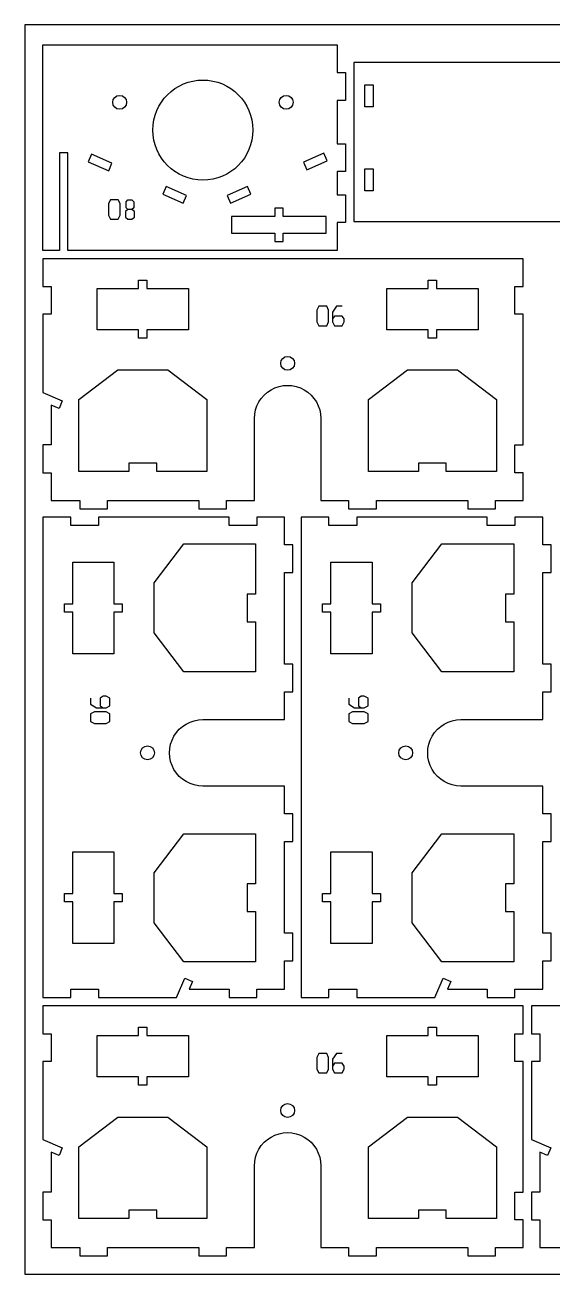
# Model space of a CAD drawing. Header units: millimetres. Extents: x 0 to 450, y 0 to 450.
# Drawn here: x 0 to 190, y 0 to 450 of the extents above; entities that cross this region are included whole.
import ezdxf

# ---------------------------------------------------------------- set-up
doc = ezdxf.new("R2010")
doc.units = ezdxf.units.MM
for name, color, linetype in [('CUT', 1, 'Continuous'), ('ENGRAVE', 5, 'Continuous'), ('SHEET', 8, 'Continuous')]:
    doc.layers.add(name, color=color, linetype=linetype)

msp = doc.modelspace()

# ---------------------------------------------------------------- linework, layer by layer
at = {"layer": 'CUT'}
for p, q in [((6.5, 368.78), (6.5, 442.82)), ((6.5, 442.82), (112.55, 442.82)), ((112.55, 442.82), (112.55, 432.82)), ((112.55, 432.82), (115.55, 432.82)), ((115.55, 432.82), (115.55, 422.82)), ((118.55, 436.47), (118.55, 379.22)), ((222.56, 436.47), (118.55, 436.47)), ((122.51, 420.46), (122.51, 428.47)), ((122.51, 428.47), (125.51, 428.47)), ((125.51, 428.47), (125.51, 420.46)), ((112.55, 422.82), (112.55, 407.16)), ((115.55, 422.82), (112.55, 422.82)), ((125.51, 420.46), (122.51, 420.46)), ((112.55, 407.16), (115.55, 407.16)), ((115.55, 407.16), (115.55, 397.16)), ((12.5, 403.89), (12.5, 368.78)), ((15.5, 403.89), (12.5, 403.89)), ((15.5, 368.78), (15.5, 403.89)), ((24.04, 403.45), (22.84, 400.7)), ((22.84, 400.7), (30.18, 397.51)), ((31.37, 400.26), (24.04, 403.45)), ((107.79, 403.79), (100.45, 400.59)), ((100.45, 400.59), (101.65, 397.84)), ((101.65, 397.84), (108.99, 401.03)), ((108.99, 401.03), (107.79, 403.79)), ((30.18, 397.51), (31.37, 400.26)), ((112.55, 397.16), (112.55, 388.78)), ((115.55, 397.16), (112.55, 397.16)), ((122.51, 390.22), (122.51, 398.22)), ((122.51, 398.22), (125.51, 398.22)), ((125.51, 398.22), (125.51, 390.22)), ((50.85, 391.79), (49.66, 389.04)), ((58.19, 388.6), (50.85, 391.79)), ((80.2, 391.79), (72.87, 388.6)), ((81.4, 389.04), (80.2, 391.79)), ((49.66, 389.04), (56.99, 385.85)), ((56.99, 385.85), (58.19, 388.6)), ((72.87, 388.6), (74.06, 385.85)), ((74.06, 385.85), (81.4, 389.04)), ((112.55, 388.78), (115.55, 388.78)), ((115.55, 388.78), (115.55, 378.78)), ((125.51, 390.22), (122.51, 390.22)), ((90.03, 383.96), (90.03, 380.96)), ((93.03, 383.96), (90.03, 383.96)), ((93.03, 380.96), (93.03, 383.96)), ((74.51, 380.96), (74.51, 374.99)), ((90.03, 380.96), (74.51, 380.96)), ((108.55, 380.96), (93.03, 380.96)), ((108.55, 374.99), (108.55, 380.96)), ((112.55, 378.78), (112.55, 368.78)), ((115.55, 378.78), (112.55, 378.78)), ((118.55, 379.22), (222.56, 379.22)), ((74.51, 374.99), (90.03, 374.99)), ((90.03, 374.99), (90.03, 371.99)), ((93.03, 371.99), (93.03, 374.99)), ((93.03, 374.99), (108.55, 374.99)), ((90.03, 371.99), (93.03, 371.99)), ((12.5, 368.78), (6.5, 368.78)), ((6.5, 365.78), (6.5, 355.77)), ((179.62, 365.78), (6.5, 365.78)), ((112.55, 368.78), (15.5, 368.78)), ((179.62, 355.77), (179.62, 365.78)), ((6.5, 355.77), (9.5, 355.77)), ((9.5, 355.77), (9.5, 345.77)), ((40.98, 355.07), (40.98, 358.07)), ((40.98, 358.07), (43.98, 358.07)), ((43.98, 358.07), (43.98, 355.07)), ((145.4, 355.07), (145.4, 358.07)), ((145.4, 358.07), (148.4, 358.07)), ((148.4, 358.07), (148.4, 355.07)), ((176.62, 345.77), (176.62, 355.77)), ((176.62, 355.77), (179.62, 355.77)), ((25.97, 340.2), (25.97, 355.07)), ((25.97, 355.07), (40.98, 355.07)), ((43.98, 355.07), (58.98, 355.07)), ((58.98, 355.07), (58.98, 340.2)), ((130.4, 340.2), (130.4, 355.07)), ((130.4, 355.07), (145.4, 355.07)), ((148.4, 355.07), (163.4, 355.07)), ((163.4, 355.07), (163.4, 340.2)), ((6.5, 345.77), (6.5, 317.63)), ((9.5, 345.77), (6.5, 345.77)), ((179.62, 345.77), (176.62, 345.77)), ((179.62, 298.7), (179.62, 345.77)), ((40.98, 340.2), (25.97, 340.2)), ((40.98, 337.2), (40.98, 340.2)), ((43.98, 340.2), (43.98, 337.2)), ((58.98, 340.2), (43.98, 340.2)), ((145.4, 340.2), (130.4, 340.2)), ((145.4, 337.2), (145.4, 340.2)), ((148.4, 340.2), (148.4, 337.2)), ((163.4, 340.2), (148.4, 340.2)), ((43.98, 337.2), (40.98, 337.2)), ((148.4, 337.2), (145.4, 337.2)), ((19.42, 315.04), (33.46, 325.72)), ((33.46, 325.72), (51.49, 325.72)), ((51.49, 325.72), (65.54, 315.04)), ((123.84, 315.04), (137.89, 325.72)), ((137.89, 325.72), (155.92, 325.72)), ((155.92, 325.72), (169.96, 315.04)), ((90.11, 319.25), (91.59, 319.76)), ((91.59, 319.76), (93.13, 320.06)), ((93.13, 320.06), (94.69, 320.17)), ((94.69, 320.17), (96.25, 320.06)), ((96.25, 320.06), (97.79, 319.76)), ((97.79, 319.76), (99.27, 319.25)), ((6.5, 317.63), (13.47, 314.6)), ((19.42, 289.15), (19.42, 315.04)), ((65.54, 315.04), (65.54, 289.15)), ((84.32, 314.18), (85.19, 315.48)), ((85.19, 315.48), (86.22, 316.66)), ((86.22, 316.66), (87.4, 317.69)), ((87.4, 317.69), (88.7, 318.56)), ((88.7, 318.56), (90.11, 319.25)), ((99.27, 319.25), (100.68, 318.56)), ((100.68, 318.56), (101.98, 317.69)), ((101.98, 317.69), (103.16, 316.66)), ((103.16, 316.66), (104.19, 315.48)), ((104.19, 315.48), (105.06, 314.18)), ((123.84, 289.15), (123.84, 315.04)), ((169.96, 315.04), (169.96, 289.15)), ((9.5, 313.06), (9.5, 298.7)), ((12.27, 311.85), (9.5, 313.06)), ((13.47, 314.6), (12.27, 311.85)), ((82.82, 309.75), (83.12, 311.29)), ((83.12, 311.29), (83.63, 312.77)), ((83.63, 312.77), (84.32, 314.18)), ((105.06, 314.18), (105.75, 312.77)), ((105.75, 312.77), (106.26, 311.29)), ((106.26, 311.29), (106.56, 309.75)), ((82.71, 308.19), (82.82, 309.75)), ((82.71, 278.7), (82.71, 308.19)), ((106.56, 309.75), (106.66, 308.19)), ((106.66, 308.19), (106.66, 278.7)), ((6.5, 298.7), (6.5, 288.7)), ((9.5, 298.7), (6.5, 298.7)), ((176.62, 288.7), (176.62, 298.7)), ((176.62, 298.7), (179.62, 298.7)), ((6.5, 288.7), (9.5, 288.7)), ((9.5, 288.7), (9.5, 278.7)), ((37.48, 289.15), (19.42, 289.15)), ((37.48, 292.15), (37.48, 289.15)), ((47.48, 292.15), (37.48, 292.15)), ((47.48, 289.15), (47.48, 292.15)), ((65.54, 289.15), (47.48, 289.15)), ((141.9, 289.15), (123.84, 289.15)), ((141.9, 292.15), (141.9, 289.15)), ((151.9, 292.15), (141.9, 292.15)), ((151.9, 289.15), (151.9, 292.15)), ((169.96, 289.15), (151.9, 289.15)), ((179.62, 288.7), (176.62, 288.7)), ((179.62, 278.7), (179.62, 288.7)), ((9.5, 278.7), (19.76, 278.7)), ((19.76, 278.7), (19.76, 275.7)), ((19.76, 275.7), (29.76, 275.7)), ((29.76, 275.7), (29.76, 278.7)), ((29.76, 278.7), (62.71, 278.7)), ((62.71, 278.7), (62.71, 275.7)), ((62.71, 275.7), (72.71, 275.7)), ((72.71, 275.7), (72.71, 278.7)), ((72.71, 278.7), (82.71, 278.7)), ((106.66, 278.7), (116.67, 278.7)), ((116.67, 278.7), (116.67, 275.7)), ((116.67, 275.7), (126.67, 275.7)), ((126.67, 275.7), (126.67, 278.7)), ((126.67, 278.7), (159.61, 278.7)), ((159.61, 278.7), (159.61, 275.7)), ((159.61, 275.7), (169.62, 275.7)), ((169.62, 275.7), (169.62, 278.7)), ((169.62, 278.7), (179.62, 278.7)), ((16.5, 272.7), (6.5, 272.7)), ((6.5, 272.7), (6.5, 99.58)), ((16.5, 269.7), (16.5, 272.7)), ((73.57, 272.7), (26.5, 272.7)), ((26.5, 272.7), (26.5, 269.7)), ((73.57, 269.7), (73.57, 272.7)), ((93.58, 272.7), (83.58, 272.7)), ((83.58, 272.7), (83.58, 269.7)), ((93.58, 262.69), (93.58, 272.7)), ((109.58, 272.7), (99.58, 272.7)), ((99.58, 272.7), (99.58, 99.58)), ((109.58, 269.7), (109.58, 272.7)), ((166.65, 272.7), (119.58, 272.7)), ((119.58, 272.7), (119.58, 269.7)), ((166.65, 269.7), (166.65, 272.7)), ((186.66, 272.7), (176.65, 272.7)), ((176.65, 272.7), (176.65, 269.7)), ((186.66, 262.69), (186.66, 272.7)), ((26.5, 269.7), (16.5, 269.7)), ((83.58, 269.7), (73.57, 269.7)), ((119.58, 269.7), (109.58, 269.7)), ((176.65, 269.7), (166.65, 269.7)), ((46.56, 248.99), (57.24, 263.04)), ((57.24, 263.04), (83.13, 263.04)), ((83.13, 263.04), (83.13, 244.98)), ((96.58, 262.69), (93.58, 262.69)), ((96.58, 252.69), (96.58, 262.69)), ((139.64, 248.99), (150.32, 263.04)), ((150.32, 263.04), (176.2, 263.04)), ((176.2, 263.04), (176.2, 244.98)), ((189.66, 262.69), (186.66, 262.69)), ((189.66, 252.69), (189.66, 262.69)), ((17.2, 256.48), (32.08, 256.48)), ((17.2, 241.48), (17.2, 256.48)), ((32.08, 256.48), (32.08, 241.48)), ((93.58, 252.69), (96.58, 252.69)), ((93.58, 219.75), (93.58, 252.69)), ((110.28, 256.48), (125.15, 256.48)), ((110.28, 241.48), (110.28, 256.48)), ((125.15, 256.48), (125.15, 241.48)), ((186.66, 252.69), (189.66, 252.69)), ((186.66, 219.75), (186.66, 252.69)), ((46.56, 230.96), (46.56, 248.99)), ((139.64, 230.96), (139.64, 248.99)), ((83.13, 244.98), (80.12, 244.98)), ((80.12, 244.98), (80.12, 234.98)), ((176.2, 244.98), (173.2, 244.98)), ((173.2, 244.98), (173.2, 234.98)), ((14.2, 241.48), (17.2, 241.48)), ((14.2, 238.48), (14.2, 241.48)), ((32.08, 241.48), (35.08, 241.48)), ((35.08, 241.48), (35.08, 238.48)), ((107.28, 241.48), (110.28, 241.48)), ((107.28, 238.48), (107.28, 241.48)), ((125.15, 241.48), (128.16, 241.48)), ((128.16, 241.48), (128.16, 238.48)), ((17.2, 238.48), (14.2, 238.48)), ((17.2, 223.48), (17.2, 238.48)), ((35.08, 238.48), (32.08, 238.48)), ((32.08, 238.48), (32.08, 223.48)), ((80.12, 234.98), (83.13, 234.98)), ((83.13, 234.98), (83.13, 216.92)), ((110.28, 238.48), (107.28, 238.48)), ((110.28, 223.48), (110.28, 238.48)), ((128.16, 238.48), (125.15, 238.48)), ((125.15, 238.48), (125.15, 223.48)), ((173.2, 234.98), (176.2, 234.98)), ((176.2, 234.98), (176.2, 216.92)), ((57.24, 216.92), (46.56, 230.96)), ((150.32, 216.92), (139.64, 230.96)), ((32.08, 223.48), (17.2, 223.48)), ((125.15, 223.48), (110.28, 223.48)), ((83.13, 216.92), (57.24, 216.92)), ((96.58, 219.75), (93.58, 219.75)), ((96.58, 209.74), (96.58, 219.75)), ((176.2, 216.92), (150.32, 216.92)), ((189.66, 219.75), (186.66, 219.75)), ((189.66, 209.74), (189.66, 219.75)), ((93.58, 209.74), (96.58, 209.74)), ((93.58, 199.74), (93.58, 209.74)), ((186.66, 209.74), (189.66, 209.74)), ((186.66, 199.74), (186.66, 209.74)), ((56.79, 197.27), (58.1, 198.14)), ((58.1, 198.14), (59.5, 198.83)), ((59.5, 198.83), (60.99, 199.33)), ((60.99, 199.33), (62.52, 199.64)), ((62.52, 199.64), (64.08, 199.74)), ((64.08, 199.74), (93.58, 199.74)), ((149.87, 197.27), (151.18, 198.14)), ((151.18, 198.14), (152.58, 198.83)), ((152.58, 198.83), (154.06, 199.33)), ((154.06, 199.33), (155.6, 199.64)), ((155.6, 199.64), (157.16, 199.74)), ((157.16, 199.74), (186.66, 199.74)), ((53.02, 192.35), (53.71, 193.76)), ((53.71, 193.76), (54.58, 195.06)), ((54.58, 195.06), (55.62, 196.24)), ((55.62, 196.24), (56.79, 197.27)), ((146.1, 192.35), (146.79, 193.76)), ((146.79, 193.76), (147.66, 195.06)), ((147.66, 195.06), (148.7, 196.24)), ((148.7, 196.24), (149.87, 197.27)), ((52.11, 187.77), (52.21, 189.33)), ((52.21, 189.33), (52.52, 190.87)), ((52.52, 190.87), (53.02, 192.35)), ((145.19, 187.77), (145.29, 189.33)), ((145.29, 189.33), (145.6, 190.87)), ((145.6, 190.87), (146.1, 192.35)), ((52.21, 186.2), (52.11, 187.77)), ((52.52, 184.67), (52.21, 186.2)), ((53.02, 183.19), (52.52, 184.67)), ((145.29, 186.2), (145.19, 187.77)), ((145.6, 184.67), (145.29, 186.2)), ((146.1, 183.19), (145.6, 184.67)), ((53.71, 181.78), (53.02, 183.19)), ((54.58, 180.48), (53.71, 181.78)), ((55.62, 179.3), (54.58, 180.48)), ((146.79, 181.78), (146.1, 183.19)), ((147.66, 180.48), (146.79, 181.78)), ((148.7, 179.3), (147.66, 180.48)), ((56.79, 178.27), (55.62, 179.3)), ((58.1, 177.4), (56.79, 178.27)), ((59.5, 176.7), (58.1, 177.4)), ((60.99, 176.2), (59.5, 176.7)), ((62.52, 175.9), (60.99, 176.2)), ((64.08, 175.79), (62.52, 175.9)), ((93.58, 175.79), (64.08, 175.79)), ((93.58, 165.79), (93.58, 175.79)), ((149.87, 178.27), (148.7, 179.3)), ((151.18, 177.4), (149.87, 178.27)), ((152.58, 176.7), (151.18, 177.4)), ((154.06, 176.2), (152.58, 176.7)), ((155.6, 175.9), (154.06, 176.2)), ((157.16, 175.79), (155.6, 175.9)), ((186.66, 175.79), (157.16, 175.79)), ((186.66, 165.79), (186.66, 175.79)), ((96.58, 165.79), (93.58, 165.79)), ((96.58, 155.79), (96.58, 165.79)), ((189.66, 165.79), (186.66, 165.79)), ((189.66, 155.79), (189.66, 165.79)), ((46.56, 144.57), (57.24, 158.62)), ((57.24, 158.62), (83.13, 158.62)), ((83.13, 158.62), (83.13, 140.56)), ((139.64, 144.57), (150.32, 158.62)), ((150.32, 158.62), (176.2, 158.62)), ((176.2, 158.62), (176.2, 140.56)), ((93.58, 155.79), (96.58, 155.79)), ((93.58, 122.84), (93.58, 155.79)), ((186.66, 155.79), (189.66, 155.79)), ((186.66, 122.84), (186.66, 155.79)), ((17.2, 152.06), (32.08, 152.06)), ((17.2, 137.06), (17.2, 152.06)), ((32.08, 152.06), (32.08, 137.06)), ((110.28, 152.06), (125.15, 152.06)), ((110.28, 137.06), (110.28, 152.06)), ((125.15, 152.06), (125.15, 137.06)), ((46.56, 126.54), (46.56, 144.57)), ((139.64, 126.54), (139.64, 144.57)), ((83.13, 140.56), (80.12, 140.56)), ((80.12, 140.56), (80.12, 130.56)), ((176.2, 140.56), (173.2, 140.56)), ((173.2, 140.56), (173.2, 130.56)), ((14.2, 137.06), (17.2, 137.06)), ((14.2, 134.06), (14.2, 137.06)), ((32.08, 137.06), (35.08, 137.06)), ((35.08, 137.06), (35.08, 134.06)), ((107.28, 137.06), (110.28, 137.06)), ((107.28, 134.06), (107.28, 137.06)), ((125.15, 137.06), (128.16, 137.06)), ((128.16, 137.06), (128.16, 134.06)), ((17.2, 134.06), (14.2, 134.06)), ((17.2, 119.05), (17.2, 134.06)), ((35.08, 134.06), (32.08, 134.06)), ((32.08, 134.06), (32.08, 119.05)), ((80.12, 130.56), (83.13, 130.56)), ((83.13, 130.56), (83.13, 112.5)), ((110.28, 134.06), (107.28, 134.06)), ((110.28, 119.05), (110.28, 134.06)), ((128.16, 134.06), (125.15, 134.06)), ((125.15, 134.06), (125.15, 119.05)), ((173.2, 130.56), (176.2, 130.56)), ((176.2, 130.56), (176.2, 112.5)), ((57.24, 112.5), (46.56, 126.54)), ((150.32, 112.5), (139.64, 126.54)), ((96.58, 122.84), (93.58, 122.84)), ((96.58, 112.84), (96.58, 122.84)), ((189.66, 122.84), (186.66, 122.84)), ((189.66, 112.84), (189.66, 122.84)), ((32.08, 119.05), (17.2, 119.05)), ((125.15, 119.05), (110.28, 119.05)), ((93.58, 112.84), (96.58, 112.84)), ((93.58, 102.58), (93.58, 112.84)), ((186.66, 112.84), (189.66, 112.84)), ((186.66, 102.58), (186.66, 112.84)), ((83.13, 112.5), (57.24, 112.5)), ((176.2, 112.5), (150.32, 112.5)), ((54.64, 99.58), (57.67, 106.55)), ((57.67, 106.55), (60.42, 105.35)), ((60.42, 105.35), (59.22, 102.58)), ((147.72, 99.58), (150.75, 106.55)), ((150.75, 106.55), (153.5, 105.35)), ((153.5, 105.35), (152.3, 102.58)), ((6.5, 99.58), (16.5, 99.58)), ((16.5, 102.58), (26.5, 102.58)), ((16.5, 99.58), (16.5, 102.58)), ((26.5, 102.58), (26.5, 99.58)), ((26.5, 99.58), (54.64, 99.58)), ((59.22, 102.58), (73.57, 102.58)), ((73.57, 102.58), (73.57, 99.58)), ((73.57, 99.58), (83.58, 99.58)), ((83.58, 102.58), (93.58, 102.58)), ((83.58, 99.58), (83.58, 102.58)), ((99.58, 99.58), (109.58, 99.58)), ((109.58, 102.58), (119.58, 102.58)), ((109.58, 99.58), (109.58, 102.58)), ((119.58, 102.58), (119.58, 99.58)), ((119.58, 99.58), (147.72, 99.58)), ((152.3, 102.58), (166.65, 102.58)), ((166.65, 102.58), (166.65, 99.58)), ((166.65, 99.58), (176.65, 99.58)), ((176.65, 102.58), (186.66, 102.58)), ((176.65, 99.58), (176.65, 102.58)), ((6.5, 96.58), (6.5, 86.58)), ((179.62, 96.58), (6.5, 96.58)), ((179.62, 86.58), (179.62, 96.58)), ((182.62, 96.58), (182.62, 86.58)), ((355.74, 96.58), (182.62, 96.58)), ((6.5, 86.58), (9.5, 86.58)), ((9.5, 86.58), (9.5, 76.57)), ((25.97, 71), (25.97, 85.88)), ((25.97, 85.88), (40.98, 85.88)), ((40.98, 85.88), (40.98, 88.88)), ((40.98, 88.88), (43.98, 88.88)), ((43.98, 88.88), (43.98, 85.88)), ((43.98, 85.88), (58.98, 85.88)), ((58.98, 85.88), (58.98, 71)), ((130.4, 71), (130.4, 85.88)), ((130.4, 85.88), (145.4, 85.88)), ((145.4, 85.88), (145.4, 88.88)), ((145.4, 88.88), (148.4, 88.88)), ((148.4, 88.88), (148.4, 85.88)), ((148.4, 85.88), (163.4, 85.88)), ((163.4, 85.88), (163.4, 71)), ((176.62, 76.57), (176.62, 86.58)), ((176.62, 86.58), (179.62, 86.58)), ((182.62, 86.58), (185.62, 86.58)), ((185.62, 86.58), (185.62, 76.57)), ((6.5, 76.57), (6.5, 48.44)), ((9.5, 76.57), (6.5, 76.57)), ((179.62, 76.57), (176.62, 76.57)), ((179.62, 29.5), (179.62, 76.57)), ((182.62, 76.57), (182.62, 48.44)), ((185.62, 76.57), (182.62, 76.57)), ((40.98, 71), (25.97, 71)), ((40.98, 68), (40.98, 71)), ((43.98, 68), (40.98, 68)), ((43.98, 71), (43.98, 68)), ((58.98, 71), (43.98, 71)), ((145.4, 71), (130.4, 71)), ((145.4, 68), (145.4, 71)), ((148.4, 68), (145.4, 68)), ((148.4, 71), (148.4, 68)), ((163.4, 71), (148.4, 71)), ((19.42, 45.84), (33.46, 56.52)), ((33.46, 56.52), (51.49, 56.52)), ((51.49, 56.52), (65.54, 45.84)), ((123.84, 45.84), (137.89, 56.52)), ((137.89, 56.52), (155.92, 56.52)), ((155.92, 56.52), (169.96, 45.84)), ((88.7, 49.36), (90.11, 50.06)), ((90.11, 50.06), (91.59, 50.56)), ((91.59, 50.56), (93.13, 50.87)), ((93.13, 50.87), (94.69, 50.97)), ((94.69, 50.97), (96.25, 50.87)), ((96.25, 50.87), (97.79, 50.56)), ((97.79, 50.56), (99.27, 50.06)), ((99.27, 50.06), (100.68, 49.36)), ((6.5, 48.44), (13.47, 45.41)), ((13.47, 45.41), (12.27, 42.65)), ((19.42, 19.95), (19.42, 45.84)), ((65.54, 45.84), (65.54, 19.95)), ((84.32, 44.98), (85.19, 46.28)), ((85.19, 46.28), (86.22, 47.46)), ((86.22, 47.46), (87.4, 48.49)), ((87.4, 48.49), (88.7, 49.36)), ((100.68, 49.36), (101.98, 48.49)), ((101.98, 48.49), (103.16, 47.46)), ((103.16, 47.46), (104.19, 46.28)), ((104.19, 46.28), (105.06, 44.98)), ((123.84, 19.95), (123.84, 45.84)), ((169.96, 45.84), (169.96, 19.95)), ((182.62, 48.44), (189.59, 45.41)), ((189.59, 45.41), (188.39, 42.65)), ((9.5, 43.86), (9.5, 29.5)), ((12.27, 42.65), (9.5, 43.86)), ((82.71, 38.99), (82.82, 40.56)), ((82.82, 40.56), (83.12, 42.09)), ((83.12, 42.09), (83.63, 43.58)), ((83.63, 43.58), (84.32, 44.98)), ((105.06, 44.98), (105.75, 43.58)), ((105.75, 43.58), (106.26, 42.09)), ((106.26, 42.09), (106.56, 40.56)), ((106.56, 40.56), (106.66, 38.99)), ((185.62, 43.86), (185.62, 29.5)), ((188.39, 42.65), (185.62, 43.86)), ((82.71, 9.5), (82.71, 38.99)), ((106.66, 38.99), (106.66, 9.5)), ((6.5, 29.5), (6.5, 19.5)), ((9.5, 29.5), (6.5, 29.5)), ((176.62, 19.5), (176.62, 29.5)), ((176.62, 29.5), (179.62, 29.5)), ((182.62, 29.5), (182.62, 19.5)), ((185.62, 29.5), (182.62, 29.5)), ((37.48, 22.95), (37.48, 19.95)), ((47.48, 22.95), (37.48, 22.95)), ((47.48, 19.95), (47.48, 22.95)), ((141.9, 22.95), (141.9, 19.95)), ((151.9, 22.95), (141.9, 22.95)), ((151.9, 19.95), (151.9, 22.95)), ((6.5, 19.5), (9.5, 19.5)), ((9.5, 19.5), (9.5, 9.5)), ((37.48, 19.95), (19.42, 19.95)), ((65.54, 19.95), (47.48, 19.95)), ((141.9, 19.95), (123.84, 19.95)), ((169.96, 19.95), (151.9, 19.95)), ((179.62, 19.5), (176.62, 19.5)), ((179.62, 9.5), (179.62, 19.5)), ((182.62, 19.5), (185.62, 19.5)), ((185.62, 19.5), (185.62, 9.5)), ((9.5, 9.5), (19.76, 9.5)), ((19.76, 9.5), (19.76, 6.5)), ((29.76, 6.5), (29.76, 9.5)), ((29.76, 9.5), (62.71, 9.5)), ((62.71, 9.5), (62.71, 6.5)), ((72.71, 6.5), (72.71, 9.5)), ((72.71, 9.5), (82.71, 9.5)), ((106.66, 9.5), (116.67, 9.5)), ((116.67, 9.5), (116.67, 6.5)), ((126.67, 6.5), (126.67, 9.5)), ((126.67, 9.5), (159.61, 9.5)), ((159.61, 9.5), (159.61, 6.5)), ((169.62, 6.5), (169.62, 9.5)), ((169.62, 9.5), (179.62, 9.5)), ((185.62, 9.5), (195.88, 9.5)), ((19.76, 6.5), (29.76, 6.5)), ((62.71, 6.5), (72.71, 6.5)), ((116.67, 6.5), (126.67, 6.5)), ((159.61, 6.5), (169.62, 6.5))]:
    msp.add_line(p, q, dxfattribs=at)
for centre, radius in [((64.14, 412.14), 18.03), ((34.14, 422.14), 2.5), ((94.14, 422.14), 2.5), ((94.69, 328.1), 2.5), ((44.18, 187.77), 2.5), ((137.26, 187.77), 2.5), ((94.69, 58.9), 2.5)]:
    msp.add_circle(centre, radius, dxfattribs=at)
at = {"layer": 'ENGRAVE'}
for p, q in [((30.83, 387.04), (30.13, 385.64)), ((33.63, 387.04), (30.83, 387.04)), ((34.33, 385.64), (33.63, 387.04)), ((36.43, 386.34), (37.13, 387.04)), ((37.13, 387.04), (38.53, 387.04)), ((38.53, 387.04), (39.23, 386.34)), ((30.13, 385.64), (30.13, 381.44)), ((34.33, 381.44), (34.33, 385.64)), ((37.13, 383.54), (36.22, 382.84)), ((36.22, 382.84), (36.22, 380.74)), ((36.43, 384.1), (36.43, 386.34)), ((37.13, 383.54), (36.43, 384.1)), ((38.53, 383.54), (37.13, 383.54)), ((39.23, 384.1), (38.53, 383.54)), ((39.44, 382.84), (38.53, 383.54)), ((39.23, 386.34), (39.23, 384.1)), ((39.44, 380.74), (39.44, 382.84)), ((30.13, 381.44), (30.83, 380.04)), ((30.83, 380.04), (33.63, 380.04)), ((33.63, 380.04), (34.33, 381.44)), ((36.22, 380.74), (37.13, 380.04)), ((37.13, 380.04), (38.53, 380.04)), ((38.53, 380.04), (39.44, 380.74)), ((105.97, 348.64), (105.27, 347.24)), ((105.27, 347.24), (105.27, 343.04)), ((108.77, 348.64), (105.97, 348.64)), ((109.47, 347.24), (108.77, 348.64)), ((109.47, 343.04), (109.47, 347.24)), ((112.27, 348.64), (110.87, 346.54)), ((110.87, 346.54), (110.87, 343.04)), ((114.37, 348.64), (112.27, 348.64)), ((105.27, 343.04), (105.97, 341.64)), ((108.77, 341.64), (109.47, 343.04)), ((111.57, 345.14), (110.87, 344.09)), ((110.87, 343.04), (111.57, 341.64)), ((114.37, 345.14), (111.57, 345.14)), ((115.07, 344.09), (114.37, 345.14)), ((114.37, 341.64), (115.07, 343.04)), ((115.07, 343.04), (115.07, 344.09)), ((105.97, 341.64), (108.77, 341.64)), ((111.57, 341.64), (114.37, 341.64)), ((23.63, 207.45), (23.63, 205.35)), ((28.18, 208.15), (27.13, 207.45)), ((27.13, 207.45), (27.13, 204.65)), ((29.23, 208.15), (28.18, 208.15)), ((30.63, 207.45), (29.23, 208.15)), ((30.63, 204.65), (30.63, 207.45)), ((116.71, 207.45), (116.71, 205.35)), ((121.26, 208.15), (120.21, 207.45)), ((120.21, 207.45), (120.21, 204.65)), ((122.31, 208.15), (121.26, 208.15)), ((123.71, 207.45), (122.31, 208.15)), ((123.71, 204.65), (123.71, 207.45)), ((23.63, 205.35), (25.73, 203.95)), ((25.03, 202.55), (23.63, 201.85)), ((29.23, 202.55), (25.03, 202.55)), ((25.73, 203.95), (29.23, 203.95)), ((27.13, 204.65), (28.18, 203.95)), ((29.23, 203.95), (30.63, 204.65)), ((30.63, 201.85), (29.23, 202.55)), ((116.71, 205.35), (118.81, 203.95)), ((118.11, 202.55), (116.71, 201.85)), ((122.31, 202.55), (118.11, 202.55)), ((118.81, 203.95), (122.31, 203.95)), ((120.21, 204.65), (121.26, 203.95)), ((122.31, 203.95), (123.71, 204.65)), ((123.71, 201.85), (122.31, 202.55)), ((23.63, 201.85), (23.63, 199.05)), ((23.63, 199.05), (25.03, 198.35)), ((25.03, 198.35), (29.23, 198.35)), ((29.23, 198.35), (30.63, 199.05)), ((30.63, 199.05), (30.63, 201.85)), ((116.71, 201.85), (116.71, 199.05)), ((116.71, 199.05), (118.11, 198.35)), ((118.11, 198.35), (122.31, 198.35)), ((122.31, 198.35), (123.71, 199.05)), ((123.71, 199.05), (123.71, 201.85)), ((105.97, 79.45), (105.27, 78.05)), ((105.27, 78.05), (105.27, 73.85)), ((108.77, 79.45), (105.97, 79.45)), ((109.47, 78.05), (108.77, 79.45)), ((109.47, 73.85), (109.47, 78.05)), ((112.27, 79.45), (110.87, 77.35)), ((110.87, 77.35), (110.87, 73.85)), ((114.37, 79.45), (112.27, 79.45)), ((105.27, 73.85), (105.97, 72.45)), ((105.97, 72.45), (108.77, 72.45)), ((108.77, 72.45), (109.47, 73.85)), ((111.57, 75.95), (110.87, 74.9)), ((110.87, 73.85), (111.57, 72.45)), ((114.37, 75.95), (111.57, 75.95)), ((111.57, 72.45), (114.37, 72.45)), ((115.07, 74.9), (114.37, 75.95)), ((114.37, 72.45), (115.07, 73.85)), ((115.07, 73.85), (115.07, 74.9))]:
    msp.add_line(p, q, dxfattribs=at)
at = {"layer": 'SHEET'}
for p, q in [((450, 450), (0, 450)), ((0, 450), (0, 0)), ((0, 0), (450, 0))]:
    msp.add_line(p, q, dxfattribs=at)

doc.saveas('drawing.dxf')
